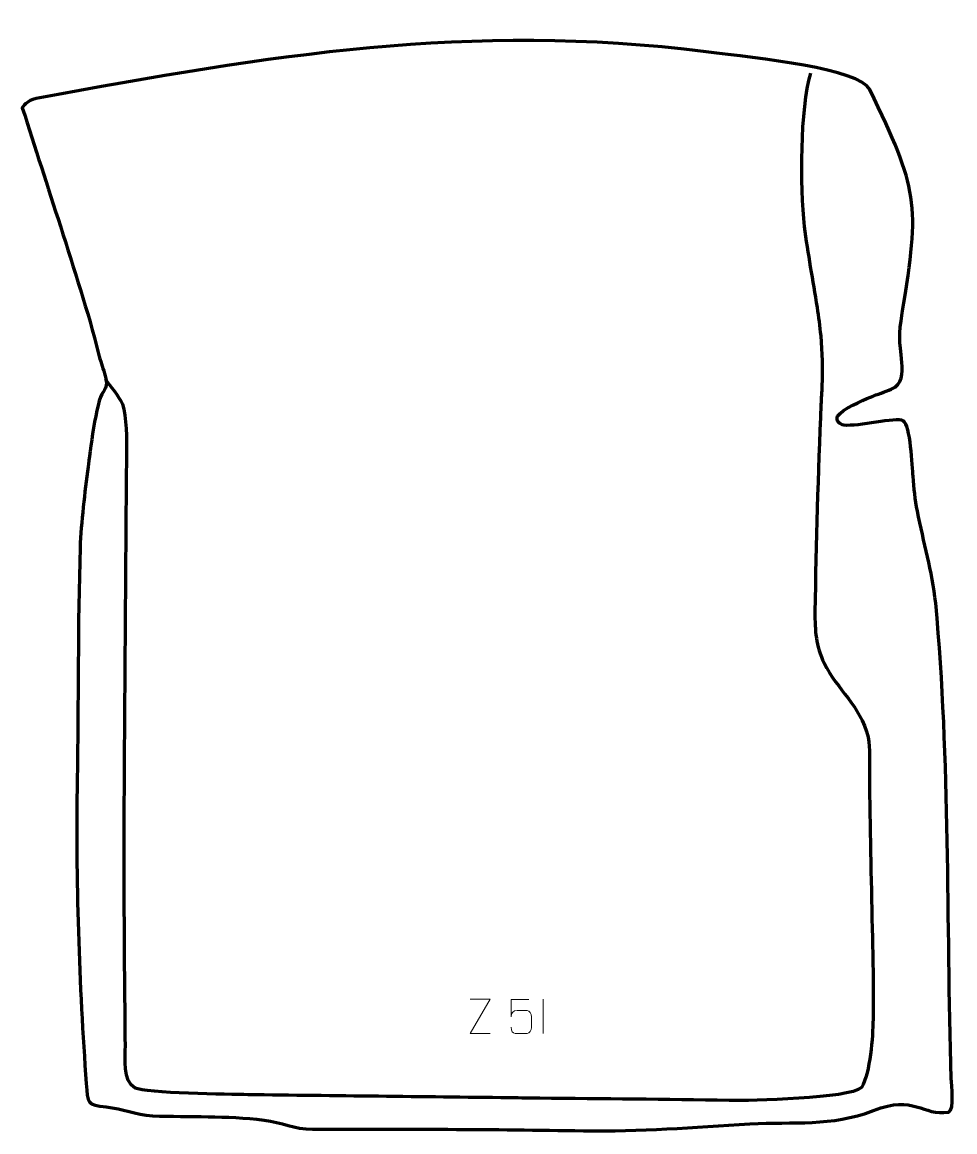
# Model space of a CAD drawing. Header units: millimetres. Extents: x -593 to 88, y 32 to 842.
import ezdxf

# ---------------------------------------------------------------- set-up
doc = ezdxf.new("R2010")
doc.units = ezdxf.units.MM
doc.header["$MEASUREMENT"] = 0
doc.layers.add('layer 1', color=7, linetype='Continuous', plot=False)
doc.layers.add('layer 2', color=7, linetype='Continuous')
doc.layers.add('layer 3', color=7, linetype='Continuous')

msp = doc.modelspace()

# ---------------------------------------------------------------- linework, layer by layer
at = {"layer": 'layer 1', "color": 250, "lineweight": 9}
for points, knots in [([(-251.3903, 103.6014), (-251.3903, 103.6014), (-266.0093, 103.6014), (-266.0093, 103.6014), (-266.0093, 103.6014), (-266.0093, 103.6014), (-251.366, 128.5588), (-251.366, 128.5588), (-251.366, 128.5588), (-251.366, 128.5588), (-266.0093, 128.5588), (-266.0093, 128.5588)], [0, 0, 0, 0, 0.25, 0.25, 0.25, 0.25, 0.5, 0.5, 0.5, 0.5, 1, 1, 1, 1]), ([(-223.2936, 128.5349), (-223.2936, 128.5349), (-236.1453, 128.5349), (-236.1453, 128.5349), (-236.1453, 128.5349), (-236.145, 124.3043), (-236.145, 120.0734), (-236.1453, 115.8422), (-236.1453, 115.8422), (-236.1456, 119.1523), (-234.5146, 120.2241), (-231.7026, 120.2846), (-231.7026, 120.2846), (-229.263, 120.2849), (-226.8235, 120.2849), (-224.3843, 120.2846), (-224.3843, 120.2846), (-222.7345, 120.2914), (-221.2596, 117.9109), (-221.2311, 115.8422), (-221.2311, 115.8422), (-221.2314, 113.2549), (-221.2314, 110.6673), (-221.2311, 108.0796), (-221.2311, 108.0796), (-221.1849, 106.1202), (-222.6843, 103.6839), (-224.3102, 103.6254), (-224.3102, 103.6254), (-226.2667, 103.6257), (-231.1617, 103.6257), (-233.1187, 103.6254), (-233.1187, 103.6254), (-234.9642, 103.6166), (-236.0713, 105.5814), (-236.0921, 108.1325)], [0, 0, 0, 0, 0.1, 0.1, 0.1, 0.1, 0.2, 0.2, 0.2, 0.2, 0.3, 0.3, 0.3, 0.3, 0.4, 0.4, 0.4, 0.4, 0.5, 0.5, 0.5, 0.5, 0.6, 0.6, 0.6, 0.6, 0.7, 0.7, 0.7, 0.7, 0.8, 0.8, 0.8, 0.8, 1, 1, 1, 1])]:
    msp.add_open_spline(points, degree=3, knots=knots, dxfattribs=at)
msp.add_open_spline([(-212.6877, 128.5672), (-212.6877, 128.5672), (-212.6877, 103.5931), (-212.6877, 103.5931)], degree=3, dxfattribs=at)
at = {"layer": 'layer 2', "color": 142, "lineweight": 158}
msp.add_open_spline([(-17.5585, 804.7903), (-25.3236, 778.5828), (-25.0884, 722.4529), (-22.0717, 693.0164), (-22.0717, 693.0164), (-19.5006, 673.1952), (-15.8217, 653.5396), (-12.7168, 633.7977), (-12.7168, 633.7977), (-11.6351, 626.88), (-10.7255, 620.0496), (-10.0308, 613.0811), (-10.0308, 613.0811), (-8.887, 600.7741), (-8.5835, 589.0043), (-9.1274, 576.6531), (-9.1274, 576.6531), (-9.3634, 572.0963), (-9.6213, 567.5462), (-9.8272, 562.9873), (-9.8272, 562.9873), (-11.8835, 512.5311), (-13.5186, 462.0937), (-14.1788, 411.5976), (-14.1788, 411.5976), (-14.3447, 397.5174), (-13.5527, 386.976), (-7.5236, 373.9963), (-7.5236, 373.9963), (2.6026, 353.8493), (18.2623, 343.988), (24.7046, 319.887), (24.7046, 319.887), (26.2758, 311.5369), (25.5477, 301.5483), (25.5448, 292.9824), (25.5448, 292.9824), (25.5896, 287.8832), (25.612, 282.785), (25.6695, 277.6856), (25.6695, 277.6856), (26.3016, 240.6434), (27.0139, 203.6038), (27.8703, 166.566), (27.8703, 166.566), (28.2805, 149.0251), (28.5238, 131.5363), (28.2291, 113.9901), (28.2291, 113.9901), (27.9943, 100.8628), (26.2171, 75.3178), (19.845, 64.1383), (19.845, 64.1383), (10.2346, 55.8893), (-60.8135, 54.5591), (-76.9538, 54.626), (-76.9538, 54.626), (-123.025, 55.6662), (-169.1126, 55.7952), (-215.1913, 56.332), (-215.1913, 56.332), (-222.1973, 56.4145), (-229.2032, 56.4969), (-236.2091, 56.5793), (-236.2091, 56.5793), (-236.2091, 56.5793), (-237.7104, 56.597), (-237.7104, 56.597), (-237.7104, 56.597), (-301.2642, 57.3447), (-364.8179, 58.0923), (-428.3717, 58.84), (-428.3717, 58.84), (-441.3649, 59.2916), (-503.5818, 59.8132), (-510.7006, 63.7839), (-510.7006, 63.7839), (-519.999, 68.9703), (-517.7855, 85.3238), (-517.8434, 94.7123), (-517.8434, 94.7123), (-518.0314, 125.1811), (-518.4812, 155.6479), (-518.579, 186.1173), (-518.579, 186.1173), (-518.579, 186.1173), (-518.5838, 187.6163), (-518.5838, 187.6163), (-518.5838, 187.6163), (-518.5938, 191.1131), (-518.6055, 194.6098), (-518.6191, 198.1066), (-518.6191, 198.1066), (-518.7703, 234.7267), (-518.6798, 271.345), (-518.4352, 307.9645), (-518.4352, 307.9645), (-517.9323, 380.9065), (-517.3811, 453.8482), (-516.825, 526.7899), (-516.825, 526.7899), (-516.7519, 536.4106), (-516.563, 554.4645), (-519.7507, 563.175), (-519.7507, 563.175), (-522.2543, 568.4604), (-528.7512, 576.3709), (-532.4249, 581.3374)], degree=3, knots=[0, 0, 0, 0, 0.03571429, 0.03571429, 0.03571429, 0.03571429, 0.07142857, 0.07142857, 0.07142857, 0.07142857, 0.10714286, 0.10714286, 0.10714286, 0.10714286, 0.14285714, 0.14285714, 0.14285714, 0.14285714, 0.17857143, 0.17857143, 0.17857143, 0.17857143, 0.21428571, 0.21428571, 0.21428571, 0.21428571, 0.25, 0.25, 0.25, 0.25, 0.28571429, 0.28571429, 0.28571429, 0.28571429, 0.32142857, 0.32142857, 0.32142857, 0.32142857, 0.35714286, 0.35714286, 0.35714286, 0.35714286, 0.39285714, 0.39285714, 0.39285714, 0.39285714, 0.42857143, 0.42857143, 0.42857143, 0.42857143, 0.46428571, 0.46428571, 0.46428571, 0.46428571, 0.5, 0.5, 0.5, 0.5, 0.53571429, 0.53571429, 0.53571429, 0.53571429, 0.57142857, 0.57142857, 0.57142857, 0.57142857, 0.60714286, 0.60714286, 0.60714286, 0.60714286, 0.64285714, 0.64285714, 0.64285714, 0.64285714, 0.67857143, 0.67857143, 0.67857143, 0.67857143, 0.71428571, 0.71428571, 0.71428571, 0.71428571, 0.75, 0.75, 0.75, 0.75, 0.78571429, 0.78571429, 0.78571429, 0.78571429, 0.82142857, 0.82142857, 0.82142857, 0.82142857, 0.85714286, 0.85714286, 0.85714286, 0.85714286, 0.89285714, 0.89285714, 0.89285714, 0.89285714, 0.92857143, 0.92857143, 0.92857143, 0.92857143, 1, 1, 1, 1], dxfattribs=at)
at = {"layer": 'layer 3', "color": 242, "lineweight": 158}
msp.add_open_spline([(-93.5696, 820.5362), (-55.1221, 815.7782), (18.34, 808.1179), (25.8523, 792.9782), (25.8523, 792.9782), (60.9392, 719.8892), (62.939, 710.4987), (49.5031, 629.9424), (49.5031, 629.9424), (46.7725, 612.7649), (47.6321, 610.2306), (49.2456, 593.5809), (49.2456, 593.5809), (50.0222, 585.5665), (49.7632, 577.5106), (41.5634, 574.0642), (41.5634, 574.0642), (36.6764, 572.0103), (31.5202, 570.5519), (26.3253, 568.328), (26.3253, 568.328), (20.3288, 565.7609), (5.8291, 559.7265), (2.3268, 554.4747), (2.3268, 554.4747), (0.6135, 551.104), (3.8775, 548.529), (6.779, 547.8663), (6.779, 547.8663), (17.6993, 546.4901), (44.7096, 553.9626), (50.256, 550.9844), (50.256, 550.9844), (55.714, 548.0538), (56.8802, 517.4174), (57.4179, 510.5067), (57.4179, 510.5067), (58.134, 501.8595), (58.9733, 493.6711), (60.5812, 485.1263), (60.5812, 485.1263), (65.1373, 461.7492), (71.3433, 441.9654), (73.9759, 417.7653), (73.9759, 417.7653), (84.7598, 301.9892), (81.8658, 186.5191), (85.2637, 70.5328), (85.2637, 70.5328), (85.3992, 65.9091), (87.9291, 48.2336), (83.4574, 46.1673), (83.4574, 46.1673), (64.3345, 43.1), (58.3479, 59.341), (28.544, 47.2682), (28.544, 47.2682), (-2.8842, 35.5424), (-29.2467, 39.3276), (-61.7184, 37.6238), (-61.7184, 37.6238), (-103.1256, 35.2391), (-141.6231, 31.8022), (-183.3601, 32.557), (-183.3601, 32.557), (-249.3453, 33.7503), (-315.2293, 33.8539), (-381.2296, 33.7291), (-381.2296, 33.7291), (-394.787, 33.7035), (-403.3775, 38.7933), (-416.5742, 40.4114), (-416.5742, 40.4114), (-444.6977, 43.8598), (-470.2733, 42.3819), (-498.1019, 43.5253), (-498.1019, 43.5253), (-510.6999, 44.5022), (-519.6229, 48.5484), (-531.7989, 49.9906), (-531.7989, 49.9906), (-546.2171, 51.6984), (-545.258, 52.5972), (-546.3599, 67.006), (-546.3599, 67.006), (-551.7275, 137.1926), (-554.2075, 218.9211), (-553.016, 288.6968), (-553.016, 288.6968), (-552.1209, 345.1833), (-552.5263, 401.9589), (-550.9348, 458.3817), (-550.9348, 458.3817), (-550.2212, 477.0093), (-547.4237, 498.8996), (-545.0506, 517.4454), (-545.0506, 517.4454), (-543.9275, 526.2226), (-539.1051, 566.1919), (-534.1416, 572.03), (-534.1416, 572.03), (-530.5897, 576.2078), (-531.5085, 580.5391), (-533.0699, 585.6547), (-533.0699, 585.6547), (-534.6271, 590.7563), (-536.0686, 594.6022), (-537.4079, 599.9509), (-537.4079, 599.9509), (-545.0845, 630.6073), (-555.7164, 662.9006), (-565.305, 693.096), (-565.305, 693.096), (-574.4198, 721.7992), (-583.9966, 750.6859), (-593.0865, 779.5676), (-593.0865, 779.5676), (-593.1876, 779.8888), (-589.6025, 785.1932), (-582.9581, 786.4125), (-582.9581, 786.4125), (-411.0635, 817.9562), (-267.9486, 842.1162), (-93.5696, 820.5362)], degree=3, knots=[0, 0, 0, 0, 0.03125, 0.03125, 0.03125, 0.03125, 0.0625, 0.0625, 0.0625, 0.0625, 0.09375, 0.09375, 0.09375, 0.09375, 0.125, 0.125, 0.125, 0.125, 0.15625, 0.15625, 0.15625, 0.15625, 0.1875, 0.1875, 0.1875, 0.1875, 0.21875, 0.21875, 0.21875, 0.21875, 0.25, 0.25, 0.25, 0.25, 0.28125, 0.28125, 0.28125, 0.28125, 0.3125, 0.3125, 0.3125, 0.3125, 0.34375, 0.34375, 0.34375, 0.34375, 0.375, 0.375, 0.375, 0.375, 0.40625, 0.40625, 0.40625, 0.40625, 0.4375, 0.4375, 0.4375, 0.4375, 0.46875, 0.46875, 0.46875, 0.46875, 0.5, 0.5, 0.5, 0.5, 0.53125, 0.53125, 0.53125, 0.53125, 0.5625, 0.5625, 0.5625, 0.5625, 0.59375, 0.59375, 0.59375, 0.59375, 0.625, 0.625, 0.625, 0.625, 0.65625, 0.65625, 0.65625, 0.65625, 0.6875, 0.6875, 0.6875, 0.6875, 0.71875, 0.71875, 0.71875, 0.71875, 0.75, 0.75, 0.75, 0.75, 0.78125, 0.78125, 0.78125, 0.78125, 0.8125, 0.8125, 0.8125, 0.8125, 0.84375, 0.84375, 0.84375, 0.84375, 0.875, 0.875, 0.875, 0.875, 0.90625, 0.90625, 0.90625, 0.90625, 0.9375, 0.9375, 0.9375, 0.9375, 1, 1, 1, 1], dxfattribs=at)

doc.saveas('drawing.dxf')
